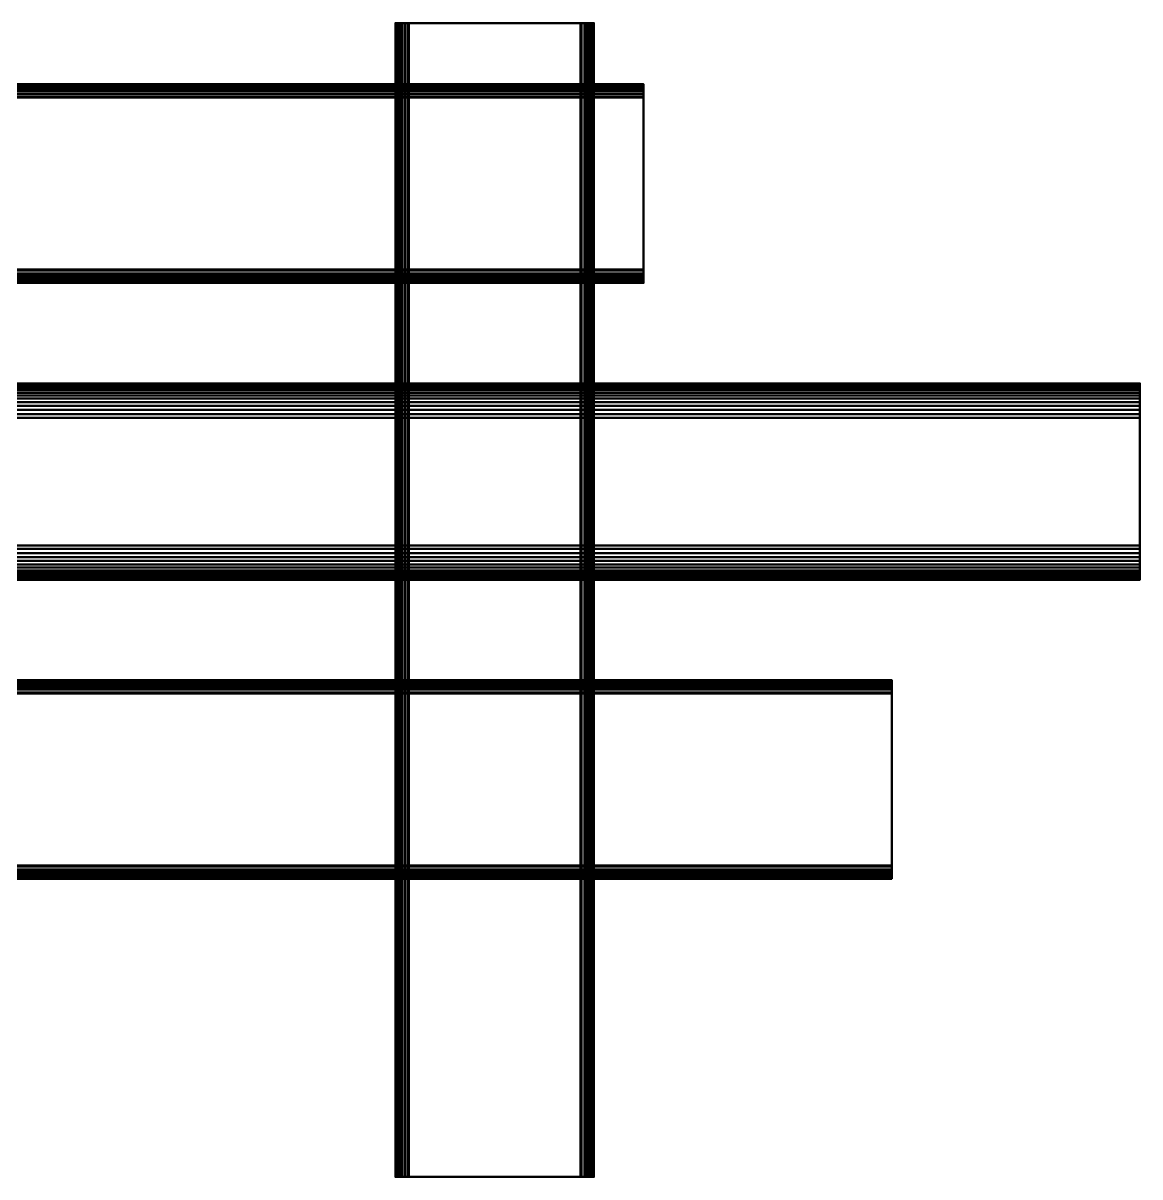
# Model space of a CAD drawing. Header units: metres. Extents: x -3230 to 1270, y -601 to 3355.
# Drawn here: x -980 to 1270, y -23 to 2300 of the extents above; entities that cross this region are included whole.
import ezdxf

# ---------------------------------------------------------------- set-up
doc = ezdxf.new("R2010")
doc.units = ezdxf.units.M
doc.layers.add('Layer0', color=7, linetype='Continuous', lineweight=25)

msp = doc.modelspace()

# ---------------------------------------------------------------- linework, layer by layer
at = {"layer": 'Layer0', "color": 0, "linetype": 'Continuous', "lineweight": 50, "transparency": 33554687}
for points in [[(-229.6, -22.9, 91.3), (-230, -22.9, 103.8), (-230, 2300.5, 103.8), (-229.6, 2300.5, 91.3)], [(-230, -22.9, 103.8), (-229.6, -22.9, 116.4), (-229.6, 2300.5, 116.4), (-230, 2300.5, 103.8)], [(-229.6, -22.9, 91.3), (-230, -22.9, 103.8), (-230, 2300.5, 103.8), (-229.6, 2300.5, 91.3)], [(-230, -22.9, 103.8), (-229.6, -22.9, 116.4), (-229.6, 2300.5, 116.4), (-230, 2300.5, 103.8)], [(-229.6, -22.9, 116.4), (-228.5, -22.9, 128.9), (-228.5, 2300.5, 128.9), (-229.6, 2300.5, 116.4)], [(-228.5, -22.9, 78.8), (-229.6, -22.9, 91.3), (-229.6, 2300.5, 91.3), (-228.5, 2300.5, 78.8)], [(-229.6, -22.9, 116.4), (-228.5, -22.9, 128.9), (-228.5, 2300.5, 128.9), (-229.6, 2300.5, 116.4)], [(-228.5, -22.9, 78.8), (-229.6, -22.9, 91.3), (-229.6, 2300.5, 91.3), (-228.5, 2300.5, 78.8)], [(-228.5, -22.9, 128.9), (-226.5, -22.9, 141.3), (-226.5, 2300.5, 141.3), (-228.5, 2300.5, 128.9)], [(-226.5, -22.9, 66.3), (-228.5, -22.9, 78.8), (-228.5, 2300.5, 78.8), (-226.5, 2300.5, 66.3)], [(-228.5, -22.9, 128.9), (-226.5, -22.9, 141.3), (-226.5, 2300.5, 141.3), (-228.5, 2300.5, 128.9)], [(-226.5, -22.9, 66.3), (-228.5, -22.9, 78.8), (-228.5, 2300.5, 78.8), (-226.5, 2300.5, 66.3)], [(-223.7, 2300.5, 153.6), (-226.5, 2300.5, 141.3), (-226.5, -22.9, 141.3), (-223.7, -22.9, 153.6)], [(-226.5, 2300.5, 66.3), (-223.7, 2300.5, 54.1), (-223.7, -22.9, 54.1), (-226.5, -22.9, 66.3)], [(-223.7, 2300.5, 153.6), (-226.5, 2300.5, 141.3), (-226.5, -22.9, 141.3), (-223.7, -22.9, 153.6)], [(-226.5, 2300.5, 66.3), (-223.7, 2300.5, 54.1), (-223.7, -22.9, 54.1), (-226.5, -22.9, 66.3)], [(-220.2, 2300.5, 165.6), (-223.7, 2300.5, 153.6), (-223.7, -22.9, 153.6), (-220.2, -22.9, 165.6)], [(-223.7, 2300.5, 54.1), (-220.2, 2300.5, 42), (-220.2, -22.9, 42), (-223.7, -22.9, 54.1)], [(-220.2, 2300.5, 165.6), (-223.7, 2300.5, 153.6), (-223.7, -22.9, 153.6), (-220.2, -22.9, 165.6)], [(-223.7, 2300.5, 54.1), (-220.2, 2300.5, 42), (-220.2, -22.9, 42), (-223.7, -22.9, 54.1)], [(-216, 2300.5, 177.4), (-220.2, 2300.5, 165.6), (-220.2, -22.9, 165.6), (-216, -22.9, 177.4)], [(-216, -22.9, 30.2), (-220.2, -22.9, 42), (-220.2, 2300.5, 42), (-216, 2300.5, 30.2)], [(-216, 2300.5, 177.4), (-220.2, 2300.5, 165.6), (-220.2, -22.9, 165.6), (-216, -22.9, 177.4)], [(-216, -22.9, 30.2), (-220.2, -22.9, 42), (-220.2, 2300.5, 42), (-216, 2300.5, 30.2)], [(-211, 2300.5, 189), (-216, 2300.5, 177.4), (-216, -22.9, 177.4), (-211, -22.9, 189)], [(-211, -22.9, 18.7), (-216, -22.9, 30.2), (-216, 2300.5, 30.2), (-211, 2300.5, 18.7)], [(-211, 2300.5, 189), (-216, 2300.5, 177.4), (-216, -22.9, 177.4), (-211, -22.9, 189)], [(-211, -22.9, 18.7), (-216, -22.9, 30.2), (-216, 2300.5, 30.2), (-211, 2300.5, 18.7)], [(-211, -22.9, 189), (-205.3, -22.9, 200.2), (-205.3, 2300.5, 200.2), (-211, 2300.5, 189)], [(-205.3, -22.9, 7.5), (-211, -22.9, 18.7), (-211, 2300.5, 18.7), (-205.3, 2300.5, 7.5)], [(-211, -22.9, 189), (-205.3, -22.9, 200.2), (-205.3, 2300.5, 200.2), (-211, 2300.5, 189)], [(-205.3, -22.9, 7.5), (-211, -22.9, 18.7), (-211, 2300.5, 18.7), (-205.3, 2300.5, 7.5)], [(-205.3, -22.9, 200.2), (-203.1, -22.9, 203.8), (-203.1, 2300.5, 203.8), (-205.3, 2300.5, 200.2)], [(-205.3, 2300.5, 7.5), (-203.1, 2300.5, 3.8), (-203.1, -22.9, 3.8), (-205.3, -22.9, 7.5)], [(-205.3, -22.9, 200.2), (-203.1, -22.9, 203.8), (-203.1, 2300.5, 203.8), (-205.3, 2300.5, 200.2)], [(-205.3, 2300.5, 7.5), (-203.1, 2300.5, 3.8), (-203.1, -22.9, 3.8), (-205.3, -22.9, 7.5)], [(-203.1, -22.9, 203.8), (143.1, -22.9, 203.8), (143.1, 2300.5, 203.8), (-203.1, 2300.5, 203.8)], [(143.1, -22.9, 3.8), (-203.1, -22.9, 3.8), (-203.1, 2300.5, 3.8), (143.1, 2300.5, 3.8)], [(-203.1, -22.9, 203.8), (143.1, -22.9, 203.8), (143.1, 2300.5, 203.8), (-203.1, 2300.5, 203.8)], [(143.1, -22.9, 3.8), (-203.1, -22.9, 3.8), (-203.1, 2300.5, 3.8), (143.1, 2300.5, 3.8)], [(143.1, -22.9, 203.8), (145.2, -22.9, 200.2), (145.2, 2300.5, 200.2), (143.1, 2300.5, 203.8)], [(145.2, -22.9, 7.5), (143.1, -22.9, 3.8), (143.1, 2300.5, 3.8), (145.2, 2300.5, 7.5)], [(143.1, -22.9, 203.8), (145.2, -22.9, 200.2), (145.2, 2300.5, 200.2), (143.1, 2300.5, 203.8)], [(145.2, -22.9, 7.5), (143.1, -22.9, 3.8), (143.1, 2300.5, 3.8), (145.2, 2300.5, 7.5)], [(150.9, 2300.5, 189), (145.2, 2300.5, 200.2), (145.2, -22.9, 200.2), (150.9, -22.9, 189)], [(150.9, -22.9, 18.7), (145.2, -22.9, 7.5), (145.2, 2300.5, 7.5), (150.9, 2300.5, 18.7)], [(150.9, 2300.5, 189), (145.2, 2300.5, 200.2), (145.2, -22.9, 200.2), (150.9, -22.9, 189)], [(150.9, -22.9, 18.7), (145.2, -22.9, 7.5), (145.2, 2300.5, 7.5), (150.9, 2300.5, 18.7)], [(150.9, -22.9, 189), (155.9, -22.9, 177.4), (155.9, 2300.5, 177.4), (150.9, 2300.5, 189)], [(155.9, -22.9, 30.2), (150.9, -22.9, 18.7), (150.9, 2300.5, 18.7), (155.9, 2300.5, 30.2)], [(150.9, -22.9, 189), (155.9, -22.9, 177.4), (155.9, 2300.5, 177.4), (150.9, 2300.5, 189)], [(155.9, -22.9, 30.2), (150.9, -22.9, 18.7), (150.9, 2300.5, 18.7), (155.9, 2300.5, 30.2)], [(155.9, -22.9, 177.4), (160.2, -22.9, 165.6), (160.2, 2300.5, 165.6), (155.9, 2300.5, 177.4)], [(160.2, -22.9, 42), (155.9, -22.9, 30.2), (155.9, 2300.5, 30.2), (160.2, 2300.5, 42)], [(155.9, -22.9, 177.4), (160.2, -22.9, 165.6), (160.2, 2300.5, 165.6), (155.9, 2300.5, 177.4)], [(160.2, -22.9, 42), (155.9, -22.9, 30.2), (155.9, 2300.5, 30.2), (160.2, 2300.5, 42)], [(163.7, 2300.5, 153.6), (160.2, 2300.5, 165.6), (160.2, -22.9, 165.6), (163.7, -22.9, 153.6)], [(160.2, 2300.5, 42), (163.7, 2300.5, 54.1), (163.7, -22.9, 54.1), (160.2, -22.9, 42)], [(163.7, 2300.5, 153.6), (160.2, 2300.5, 165.6), (160.2, -22.9, 165.6), (163.7, -22.9, 153.6)], [(160.2, 2300.5, 42), (163.7, 2300.5, 54.1), (163.7, -22.9, 54.1), (160.2, -22.9, 42)], [(166.4, 2300.5, 141.3), (163.7, 2300.5, 153.6), (163.7, -22.9, 153.6), (166.4, -22.9, 141.3)], [(163.7, 2300.5, 54.1), (166.4, 2300.5, 66.3), (166.4, -22.9, 66.3), (163.7, -22.9, 54.1)], [(166.4, 2300.5, 141.3), (163.7, 2300.5, 153.6), (163.7, -22.9, 153.6), (166.4, -22.9, 141.3)], [(163.7, 2300.5, 54.1), (166.4, 2300.5, 66.3), (166.4, -22.9, 66.3), (163.7, -22.9, 54.1)], [(166.4, -22.9, 141.3), (168.4, -22.9, 128.9), (168.4, 2300.5, 128.9), (166.4, 2300.5, 141.3)], [(168.4, -22.9, 78.8), (166.4, -22.9, 66.3), (166.4, 2300.5, 66.3), (168.4, 2300.5, 78.8)], [(166.4, -22.9, 141.3), (168.4, -22.9, 128.9), (168.4, 2300.5, 128.9), (166.4, 2300.5, 141.3)], [(168.4, -22.9, 78.8), (166.4, -22.9, 66.3), (166.4, 2300.5, 66.3), (168.4, 2300.5, 78.8)], [(168.4, -22.9, 128.9), (169.6, -22.9, 116.4), (169.6, 2300.5, 116.4), (168.4, 2300.5, 128.9)], [(169.6, -22.9, 91.3), (168.4, -22.9, 78.8), (168.4, 2300.5, 78.8), (169.6, 2300.5, 91.3)], [(168.4, -22.9, 128.9), (169.6, -22.9, 116.4), (169.6, 2300.5, 116.4), (168.4, 2300.5, 128.9)], [(169.6, -22.9, 91.3), (168.4, -22.9, 78.8), (168.4, 2300.5, 78.8), (169.6, 2300.5, 91.3)], [(169.6, -22.9, 116.4), (170, -22.9, 103.8), (170, 2300.5, 103.8), (169.6, 2300.5, 116.4)], [(170, -22.9, 103.8), (169.6, -22.9, 91.3), (169.6, 2300.5, 91.3), (170, 2300.5, 103.8)], [(169.6, -22.9, 116.4), (170, -22.9, 103.8), (170, 2300.5, 103.8), (169.6, 2300.5, 116.4)], [(170, -22.9, 103.8), (169.6, -22.9, 91.3), (169.6, 2300.5, 91.3), (170, 2300.5, 103.8)], [(270, 2177, 316.4), (270, 2177.4, 303.8), (-2730, 2177.4, 303.8), (-2730, 2177, 316.4)], [(270, 2177.4, 303.8), (270, 2177, 291.3), (-2730, 2177, 291.3), (-2730, 2177.4, 303.8)], [(270, 2175.8, 328.9), (270, 2177, 316.4), (-2730, 2177, 316.4), (-2730, 2175.8, 328.9)], [(270, 2177, 291.3), (270, 2175.8, 278.8), (-2730, 2175.8, 278.8), (-2730, 2177, 291.3)], [(270, 2173.8, 341.3), (270, 2175.8, 328.9), (-2730, 2175.8, 328.9), (-2730, 2173.8, 341.3)], [(270, 2175.8, 278.8), (270, 2173.8, 266.3), (-2730, 2173.8, 266.3), (-2730, 2175.8, 278.8)], [(-2730, 2173.8, 341.3), (-2730, 2171.1, 353.6), (270, 2171.1, 353.6), (270, 2173.8, 341.3)], [(270, 2173.8, 266.3), (270, 2171.1, 254.1), (-2730, 2171.1, 254.1), (-2730, 2173.8, 266.3)], [(270, 2167.6, 365.6), (270, 2171.1, 353.6), (-2730, 2171.1, 353.6), (-2730, 2167.6, 365.6)], [(270, 2171.1, 254.1), (270, 2167.6, 242), (-2730, 2167.6, 242), (-2730, 2171.1, 254.1)], [(-2730, 2167.6, 365.6), (-2730, 2163.3, 377.4), (270, 2163.3, 377.4), (270, 2167.6, 365.6)], [(-2730, 2163.3, 230.2), (-2730, 2167.6, 242), (270, 2167.6, 242), (270, 2163.3, 230.2)], [(270, 2158.3, 389), (270, 2163.3, 377.4), (-2730, 2163.3, 377.4), (-2730, 2158.3, 389)], [(270, 2163.3, 230.2), (270, 2158.3, 218.7), (-2730, 2158.3, 218.7), (-2730, 2163.3, 230.2)], [(-2730, 2158.3, 389), (-2730, 2152.6, 400.2), (270, 2152.6, 400.2), (270, 2158.3, 389)], [(-2730, 2152.6, 207.5), (-2730, 2158.3, 218.7), (270, 2158.3, 218.7), (270, 2152.6, 207.5)], [(-2730, 2152.6, 400.2), (-2730, 2150.5, 403.8), (270, 2150.5, 403.8), (270, 2152.6, 400.2)], [(-2730, 2150.5, 203.8), (-2730, 2152.6, 207.5), (270, 2152.6, 207.5), (270, 2150.5, 203.8)], [(270, 1804.3, 403.8), (270, 2150.5, 403.8), (-2730, 2150.5, 403.8), (-2730, 1804.3, 403.8)], [(270, 2150.5, 203.8), (270, 1804.3, 203.8), (-2730, 1804.3, 203.8), (-2730, 2150.5, 203.8)], [(-2730, 1804.3, 403.8), (-2730, 1802.1, 400.2), (270, 1802.1, 400.2), (270, 1804.3, 403.8)], [(-2730, 1802.1, 207.5), (-2730, 1804.3, 203.8), (270, 1804.3, 203.8), (270, 1802.1, 207.5)], [(-2730, 1802.1, 400.2), (-2730, 1796.4, 389), (270, 1796.4, 389), (270, 1802.1, 400.2)], [(-2730, 1796.4, 218.7), (-2730, 1802.1, 207.5), (270, 1802.1, 207.5), (270, 1796.4, 218.7)], [(-2730, 1796.4, 389), (-2730, 1791.4, 377.4), (270, 1791.4, 377.4), (270, 1796.4, 389)], [(-2730, 1791.4, 230.2), (-2730, 1796.4, 218.7), (270, 1796.4, 218.7), (270, 1791.4, 230.2)], [(-2730, 1791.4, 377.4), (-2730, 1787.2, 365.6), (270, 1787.2, 365.6), (270, 1791.4, 377.4)], [(-2730, 1787.2, 242), (-2730, 1791.4, 230.2), (270, 1791.4, 230.2), (270, 1787.2, 242)], [(270, 1783.7, 353.6), (270, 1787.2, 365.6), (-2730, 1787.2, 365.6), (-2730, 1783.7, 353.6)], [(-2730, 1783.7, 254.1), (-2730, 1787.2, 242), (270, 1787.2, 242), (270, 1783.7, 254.1)], [(270, 1780.9, 341.3), (270, 1783.7, 353.6), (-2730, 1783.7, 353.6), (-2730, 1780.9, 341.3)], [(270, 1783.7, 254.1), (270, 1780.9, 266.3), (-2730, 1780.9, 266.3), (-2730, 1783.7, 254.1)], [(270, 1778.9, 328.9), (270, 1780.9, 341.3), (-2730, 1780.9, 341.3), (-2730, 1778.9, 328.9)], [(270, 1780.9, 266.3), (270, 1778.9, 278.8), (-2730, 1778.9, 278.8), (-2730, 1780.9, 266.3)], [(270, 1777.8, 316.4), (270, 1778.9, 328.9), (-2730, 1778.9, 328.9), (-2730, 1777.8, 316.4)], [(270, 1778.9, 278.8), (270, 1777.8, 291.3), (-2730, 1777.8, 291.3), (-2730, 1778.9, 278.8)], [(270, 1777.8, 291.3), (270, 1777.4, 303.8), (-2730, 1777.4, 303.8), (-2730, 1777.8, 291.3)], [(270, 1777.4, 303.8), (270, 1777.8, 316.4), (-2730, 1777.8, 316.4), (-2730, 1777.4, 303.8)], [(1270, 1575, 753.8), (1270, 1574.6, 741.4), (-3230, 1574.6, 741.4), (-3230, 1575, 753.8)], [(1270, 1179.7, 753.8), (1270, 1575, 753.8), (-3230, 1575, 753.8), (-3230, 1179.7, 753.8)], [(1270, 1574.6, 741.4), (1270, 1573.5, 729), (-3230, 1573.5, 729), (-3230, 1574.6, 741.4)], [(1270, 1573.5, 729), (1270, 1571.5, 716.8), (-3230, 1571.5, 716.8), (-3230, 1573.5, 729)], [(1270, 1571.5, 716.8), (1270, 1568.8, 704.7), (-3230, 1568.8, 704.7), (-3230, 1571.5, 716.8)], [(1270, 1568.8, 704.7), (1270, 1565.3, 692.7), (-3230, 1565.3, 692.7), (-3230, 1568.8, 704.7)], [(1270, 1565.3, 692.7), (1270, 1561.1, 681.1), (-3230, 1561.1, 681.1), (-3230, 1565.3, 692.7)], [(1270, 1561.1, 681.1), (1270, 1556.2, 669.7), (-3230, 1556.2, 669.7), (-3230, 1561.1, 681.1)], [(1270, 1556.2, 669.7), (1270, 1550.6, 658.6), (-3230, 1550.6, 658.6), (-3230, 1556.2, 669.7)], [(1270, 1550.6, 658.6), (1270, 1544.2, 647.9), (-3230, 1544.2, 647.9), (-3230, 1550.6, 658.6)], [(1270, 1544.2, 647.9), (1270, 1537.3, 637.6), (-3230, 1537.3, 637.6), (-3230, 1544.2, 647.9)], [(1270, 1537.3, 637.6), (1270, 1529.7, 627.8), (-3230, 1529.7, 627.8), (-3230, 1537.3, 637.6)], [(1270, 1529.7, 627.8), (1270, 1521.4, 618.5), (-3230, 1521.4, 618.5), (-3230, 1529.7, 627.8)], [(1270, 1521.4, 618.5), (1270, 1512.7, 609.7), (-3230, 1512.7, 609.7), (-3230, 1521.4, 618.5)], [(1270, 1505.9, 603.8), (-3230, 1505.9, 603.8), (-3230, 1512.7, 609.7), (1270, 1512.7, 609.7)], [(1270, 1505.9, 603.8), (1270, 1248.8, 603.8), (-3230, 1248.8, 603.8), (-3230, 1505.9, 603.8)], [(1270, 1242.1, 609.7), (-3230, 1242.1, 609.7), (-3230, 1248.8, 603.8), (1270, 1248.8, 603.8)], [(1270, 1242.1, 609.7), (1270, 1233.3, 618.5), (-3230, 1233.3, 618.5), (-3230, 1242.1, 609.7)], [(1270, 1233.3, 618.5), (1270, 1225.1, 627.8), (-3230, 1225.1, 627.8), (-3230, 1233.3, 618.5)], [(1270, 1225.1, 627.8), (1270, 1217.5, 637.6), (-3230, 1217.5, 637.6), (-3230, 1225.1, 627.8)], [(1270, 1217.5, 637.6), (1270, 1210.5, 647.9), (-3230, 1210.5, 647.9), (-3230, 1217.5, 637.6)], [(1270, 1210.5, 647.9), (1270, 1204.2, 658.6), (-3230, 1204.2, 658.6), (-3230, 1210.5, 647.9)], [(1270, 1204.2, 658.6), (1270, 1198.5, 669.7), (-3230, 1198.5, 669.7), (-3230, 1204.2, 658.6)], [(1270, 1198.5, 669.7), (1270, 1193.6, 681.1), (-3230, 1193.6, 681.1), (-3230, 1198.5, 669.7)], [(1270, 1193.6, 681.1), (1270, 1189.4, 692.7), (-3230, 1189.4, 692.7), (-3230, 1193.6, 681.1)], [(1270, 1189.4, 692.7), (1270, 1185.9, 704.7), (-3230, 1185.9, 704.7), (-3230, 1189.4, 692.7)], [(1270, 1185.9, 704.7), (1270, 1183.2, 716.8), (-3230, 1183.2, 716.8), (-3230, 1185.9, 704.7)], [(1270, 1183.2, 716.8), (1270, 1181.3, 729), (-3230, 1181.3, 729), (-3230, 1183.2, 716.8)], [(1270, 1181.3, 729), (1270, 1180.1, 741.4), (-3230, 1180.1, 741.4), (-3230, 1181.3, 729)], [(1270, 1180.1, 741.4), (1270, 1179.7, 753.8), (-3230, 1179.7, 753.8), (-3230, 1180.1, 741.4)], [(770, 977, 316.4), (770, 977.4, 303.8), (-2230, 977.4, 303.8), (-2230, 977, 316.4)], [(770, 977.4, 303.8), (770, 977, 291.3), (-2230, 977, 291.3), (-2230, 977.4, 303.8)], [(770, 975.8, 328.9), (770, 977, 316.4), (-2230, 977, 316.4), (-2230, 975.8, 328.9)], [(770, 977, 291.3), (770, 975.8, 278.8), (-2230, 975.8, 278.8), (-2230, 977, 291.3)], [(770, 973.8, 341.3), (770, 975.8, 328.9), (-2230, 975.8, 328.9), (-2230, 973.8, 341.3)], [(770, 975.8, 278.8), (770, 973.8, 266.3), (-2230, 973.8, 266.3), (-2230, 975.8, 278.8)], [(-2230, 973.8, 341.3), (-2230, 971.1, 353.6), (770, 971.1, 353.6), (770, 973.8, 341.3)], [(770, 973.8, 266.3), (770, 971.1, 254.1), (-2230, 971.1, 254.1), (-2230, 973.8, 266.3)], [(-2230, 971.1, 353.6), (-2230, 967.6, 365.6), (770, 967.6, 365.6), (770, 971.1, 353.6)], [(-2230, 967.6, 242), (-2230, 971.1, 254.1), (770, 971.1, 254.1), (770, 967.6, 242)], [(770, 963.3, 377.4), (770, 967.6, 365.6), (-2230, 967.6, 365.6), (-2230, 963.3, 377.4)], [(770, 967.6, 242), (770, 963.3, 230.2), (-2230, 963.3, 230.2), (-2230, 967.6, 242)], [(-2230, 963.3, 377.4), (-2230, 958.3, 389), (770, 958.3, 389), (770, 963.3, 377.4)], [(-2230, 958.3, 218.7), (-2230, 963.3, 230.2), (770, 963.3, 230.2), (770, 958.3, 218.7)], [(-2230, 958.3, 389), (-2230, 952.6, 400.2), (770, 952.6, 400.2), (770, 958.3, 389)], [(-2230, 952.6, 207.5), (-2230, 958.3, 218.7), (770, 958.3, 218.7), (770, 952.6, 207.5)], [(-2230, 952.6, 400.2), (-2230, 950.5, 403.8), (770, 950.5, 403.8), (770, 952.6, 400.2)], [(-2230, 950.5, 203.8), (-2230, 952.6, 207.5), (770, 952.6, 207.5), (770, 950.5, 203.8)], [(770, 604.3, 403.8), (770, 950.5, 403.8), (-2230, 950.5, 403.8), (-2230, 604.3, 403.8)], [(770, 950.5, 203.8), (770, 604.3, 203.8), (-2230, 604.3, 203.8), (-2230, 950.5, 203.8)], [(-2230, 604.3, 403.8), (-2230, 602.1, 400.2), (770, 602.1, 400.2), (770, 604.3, 403.8)], [(-2230, 602.1, 207.5), (-2230, 604.3, 203.8), (770, 604.3, 203.8), (770, 602.1, 207.5)], [(-2230, 602.1, 400.2), (-2230, 596.4, 389), (770, 596.4, 389), (770, 602.1, 400.2)], [(-2230, 596.4, 218.7), (-2230, 602.1, 207.5), (770, 602.1, 207.5), (770, 596.4, 218.7)], [(-2230, 596.4, 389), (-2230, 591.4, 377.4), (770, 591.4, 377.4), (770, 596.4, 389)], [(-2230, 591.4, 230.2), (-2230, 596.4, 218.7), (770, 596.4, 218.7), (770, 591.4, 230.2)], [(770, 587.2, 365.6), (770, 591.4, 377.4), (-2230, 591.4, 377.4), (-2230, 587.2, 365.6)], [(770, 591.4, 230.2), (770, 587.2, 242), (-2230, 587.2, 242), (-2230, 591.4, 230.2)], [(770, 583.7, 353.6), (770, 587.2, 365.6), (-2230, 587.2, 365.6), (-2230, 583.7, 353.6)], [(-2230, 583.7, 254.1), (-2230, 587.2, 242), (770, 587.2, 242), (770, 583.7, 254.1)], [(770, 580.9, 341.3), (770, 583.7, 353.6), (-2230, 583.7, 353.6), (-2230, 580.9, 341.3)], [(770, 583.7, 254.1), (770, 580.9, 266.3), (-2230, 580.9, 266.3), (-2230, 583.7, 254.1)], [(770, 578.9, 328.9), (770, 580.9, 341.3), (-2230, 580.9, 341.3), (-2230, 578.9, 328.9)], [(770, 580.9, 266.3), (770, 578.9, 278.8), (-2230, 578.9, 278.8), (-2230, 580.9, 266.3)], [(770, 577.8, 316.4), (770, 578.9, 328.9), (-2230, 578.9, 328.9), (-2230, 577.8, 316.4)], [(770, 578.9, 278.8), (770, 577.8, 291.3), (-2230, 577.8, 291.3), (-2230, 578.9, 278.8)], [(770, 577.8, 291.3), (770, 577.4, 303.8), (-2230, 577.4, 303.8), (-2230, 577.8, 291.3)], [(770, 577.4, 303.8), (770, 577.8, 316.4), (-2230, 577.8, 316.4), (-2230, 577.4, 303.8)]]:
    msp.add_3dface(points, dxfattribs=at)
for points, invisible_edges in [([(-230, 2300.5, 103.8), (-229.6, 2300.5, 116.4), (-228.5, 2300.5, 128.9)], 12), ([(-228.5, 2300.5, 128.9), (-229.6, 2300.5, 91.3), (-230, 2300.5, 103.8)], 13), ([(-230, 2300.5, 103.8), (-229.6, 2300.5, 116.4), (-228.5, 2300.5, 128.9)], 12), ([(-228.5, 2300.5, 128.9), (-229.6, 2300.5, 91.3), (-230, 2300.5, 103.8)], 13), ([(-228.5, 2300.5, 78.8), (-229.6, 2300.5, 91.3), (-223.7, 2300.5, 54.1)], 14), ([(-223.7, 2300.5, 54.1), (-229.6, 2300.5, 91.3), (-220.2, 2300.5, 42)], 3), ([(-220.2, 2300.5, 42), (-229.6, 2300.5, 91.3), (-216, 2300.5, 30.2)], 3), ([(-216, 2300.5, 30.2), (-229.6, 2300.5, 91.3), (-211, 2300.5, 18.7)], 3), ([(-211, 2300.5, 18.7), (-229.6, 2300.5, 91.3), (-205.3, 2300.5, 7.5)], 3), ([(-205.3, 2300.5, 7.5), (-229.6, 2300.5, 91.3), (-203.1, 2300.5, 3.8)], 3), ([(-203.1, 2300.5, 3.8), (-229.6, 2300.5, 91.3), (143.1, 2300.5, 3.8)], 3), ([(143.1, 2300.5, 3.8), (-229.6, 2300.5, 91.3), (145.2, 2300.5, 7.5)], 3), ([(145.2, 2300.5, 7.5), (-229.6, 2300.5, 91.3), (150.9, 2300.5, 18.7)], 3), ([(150.9, 2300.5, 18.7), (-229.6, 2300.5, 91.3), (155.9, 2300.5, 30.2)], 3), ([(155.9, 2300.5, 30.2), (-229.6, 2300.5, 91.3), (160.2, 2300.5, 42)], 3), ([(160.2, 2300.5, 42), (-229.6, 2300.5, 91.3), (163.7, 2300.5, 54.1)], 3), ([(163.7, 2300.5, 54.1), (-229.6, 2300.5, 91.3), (166.4, 2300.5, 66.3)], 3), ([(166.4, 2300.5, 66.3), (-229.6, 2300.5, 91.3), (168.4, 2300.5, 78.8)], 3), ([(168.4, 2300.5, 78.8), (-229.6, 2300.5, 91.3), (169.6, 2300.5, 91.3)], 3), ([(169.6, 2300.5, 91.3), (-229.6, 2300.5, 91.3), (170, 2300.5, 103.8)], 3), ([(170, 2300.5, 103.8), (-229.6, 2300.5, 91.3), (169.6, 2300.5, 116.4)], 3), ([(169.6, 2300.5, 116.4), (-229.6, 2300.5, 91.3), (168.4, 2300.5, 128.9)], 3), ([(168.4, 2300.5, 128.9), (-229.6, 2300.5, 91.3), (166.4, 2300.5, 141.3)], 3), ([(166.4, 2300.5, 141.3), (-229.6, 2300.5, 91.3), (163.7, 2300.5, 153.6)], 3), ([(163.7, 2300.5, 153.6), (-229.6, 2300.5, 91.3), (160.2, 2300.5, 165.6)], 3), ([(160.2, 2300.5, 165.6), (-229.6, 2300.5, 91.3), (155.9, 2300.5, 177.4)], 3), ([(155.9, 2300.5, 177.4), (-229.6, 2300.5, 91.3), (150.9, 2300.5, 189)], 3), ([(150.9, 2300.5, 189), (-229.6, 2300.5, 91.3), (145.2, 2300.5, 200.2)], 3), ([(145.2, 2300.5, 200.2), (-229.6, 2300.5, 91.3), (143.1, 2300.5, 203.8)], 3), ([(143.1, 2300.5, 203.8), (-229.6, 2300.5, 91.3), (-203.1, 2300.5, 203.8)], 3), ([(-203.1, 2300.5, 203.8), (-229.6, 2300.5, 91.3), (-205.3, 2300.5, 200.2)], 3), ([(-205.3, 2300.5, 200.2), (-229.6, 2300.5, 91.3), (-211, 2300.5, 189)], 3), ([(-211, 2300.5, 189), (-229.6, 2300.5, 91.3), (-216, 2300.5, 177.4)], 3), ([(-216, 2300.5, 177.4), (-229.6, 2300.5, 91.3), (-220.2, 2300.5, 165.6)], 3), ([(-220.2, 2300.5, 165.6), (-229.6, 2300.5, 91.3), (-223.7, 2300.5, 153.6)], 3), ([(-223.7, 2300.5, 153.6), (-229.6, 2300.5, 91.3), (-226.5, 2300.5, 141.3)], 3), ([(-226.5, 2300.5, 141.3), (-229.6, 2300.5, 91.3), (-228.5, 2300.5, 128.9)], 3), ([(-228.5, 2300.5, 78.8), (-229.6, 2300.5, 91.3), (-223.7, 2300.5, 54.1)], 14), ([(-223.7, 2300.5, 54.1), (-229.6, 2300.5, 91.3), (-220.2, 2300.5, 42)], 3), ([(-220.2, 2300.5, 42), (-229.6, 2300.5, 91.3), (-216, 2300.5, 30.2)], 3), ([(-216, 2300.5, 30.2), (-229.6, 2300.5, 91.3), (-211, 2300.5, 18.7)], 3), ([(-211, 2300.5, 18.7), (-229.6, 2300.5, 91.3), (-205.3, 2300.5, 7.5)], 3), ([(-205.3, 2300.5, 7.5), (-229.6, 2300.5, 91.3), (-203.1, 2300.5, 3.8)], 3), ([(-203.1, 2300.5, 3.8), (-229.6, 2300.5, 91.3), (143.1, 2300.5, 3.8)], 3), ([(143.1, 2300.5, 3.8), (-229.6, 2300.5, 91.3), (145.2, 2300.5, 7.5)], 3), ([(145.2, 2300.5, 7.5), (-229.6, 2300.5, 91.3), (150.9, 2300.5, 18.7)], 3), ([(150.9, 2300.5, 18.7), (-229.6, 2300.5, 91.3), (155.9, 2300.5, 30.2)], 3), ([(155.9, 2300.5, 30.2), (-229.6, 2300.5, 91.3), (160.2, 2300.5, 42)], 3), ([(160.2, 2300.5, 42), (-229.6, 2300.5, 91.3), (163.7, 2300.5, 54.1)], 3), ([(163.7, 2300.5, 54.1), (-229.6, 2300.5, 91.3), (166.4, 2300.5, 66.3)], 3), ([(166.4, 2300.5, 66.3), (-229.6, 2300.5, 91.3), (168.4, 2300.5, 78.8)], 3), ([(168.4, 2300.5, 78.8), (-229.6, 2300.5, 91.3), (169.6, 2300.5, 91.3)], 3), ([(169.6, 2300.5, 91.3), (-229.6, 2300.5, 91.3), (170, 2300.5, 103.8)], 3), ([(170, 2300.5, 103.8), (-229.6, 2300.5, 91.3), (169.6, 2300.5, 116.4)], 3), ([(169.6, 2300.5, 116.4), (-229.6, 2300.5, 91.3), (168.4, 2300.5, 128.9)], 3), ([(168.4, 2300.5, 128.9), (-229.6, 2300.5, 91.3), (166.4, 2300.5, 141.3)], 3), ([(166.4, 2300.5, 141.3), (-229.6, 2300.5, 91.3), (163.7, 2300.5, 153.6)], 3), ([(163.7, 2300.5, 153.6), (-229.6, 2300.5, 91.3), (160.2, 2300.5, 165.6)], 3), ([(160.2, 2300.5, 165.6), (-229.6, 2300.5, 91.3), (155.9, 2300.5, 177.4)], 3), ([(155.9, 2300.5, 177.4), (-229.6, 2300.5, 91.3), (150.9, 2300.5, 189)], 3), ([(150.9, 2300.5, 189), (-229.6, 2300.5, 91.3), (145.2, 2300.5, 200.2)], 3), ([(145.2, 2300.5, 200.2), (-229.6, 2300.5, 91.3), (143.1, 2300.5, 203.8)], 3), ([(143.1, 2300.5, 203.8), (-229.6, 2300.5, 91.3), (-203.1, 2300.5, 203.8)], 3), ([(-203.1, 2300.5, 203.8), (-229.6, 2300.5, 91.3), (-205.3, 2300.5, 200.2)], 3), ([(-205.3, 2300.5, 200.2), (-229.6, 2300.5, 91.3), (-211, 2300.5, 189)], 3), ([(-211, 2300.5, 189), (-229.6, 2300.5, 91.3), (-216, 2300.5, 177.4)], 3), ([(-216, 2300.5, 177.4), (-229.6, 2300.5, 91.3), (-220.2, 2300.5, 165.6)], 3), ([(-220.2, 2300.5, 165.6), (-229.6, 2300.5, 91.3), (-223.7, 2300.5, 153.6)], 3), ([(-223.7, 2300.5, 153.6), (-229.6, 2300.5, 91.3), (-226.5, 2300.5, 141.3)], 3), ([(-226.5, 2300.5, 141.3), (-229.6, 2300.5, 91.3), (-228.5, 2300.5, 128.9)], 3), ([(-226.5, 2300.5, 66.3), (-228.5, 2300.5, 78.8), (-223.7, 2300.5, 54.1)], 2), ([(-226.5, 2300.5, 66.3), (-228.5, 2300.5, 78.8), (-223.7, 2300.5, 54.1)], 2), ([(270, 2177, 291.3), (270, 1777.8, 291.3), (270, 2177.4, 303.8)], 3), ([(270, 2177.4, 303.8), (270, 1777.8, 291.3), (270, 2177, 316.4)], 3), ([(270, 2175.8, 278.8), (270, 1777.8, 291.3), (270, 2177, 291.3)], 3), ([(270, 2177, 316.4), (270, 1777.8, 291.3), (270, 2175.8, 328.9)], 3), ([(270, 2173.8, 266.3), (270, 1777.8, 291.3), (270, 2175.8, 278.8)], 3), ([(270, 2175.8, 328.9), (270, 1777.8, 291.3), (270, 2173.8, 341.3)], 3), ([(270, 2171.1, 254.1), (270, 1777.8, 291.3), (270, 2173.8, 266.3)], 3), ([(270, 2173.8, 341.3), (270, 1777.8, 291.3), (270, 2171.1, 353.6)], 3), ([(270, 2167.6, 242), (270, 1777.8, 291.3), (270, 2171.1, 254.1)], 3), ([(270, 2171.1, 353.6), (270, 1777.8, 291.3), (270, 2167.6, 365.6)], 3), ([(270, 2163.3, 230.2), (270, 1777.8, 291.3), (270, 2167.6, 242)], 3), ([(270, 2167.6, 365.6), (270, 1777.8, 291.3), (270, 2163.3, 377.4)], 3), ([(270, 2158.3, 218.7), (270, 1777.8, 291.3), (270, 2163.3, 230.2)], 3), ([(270, 2163.3, 377.4), (270, 1777.8, 291.3), (270, 2158.3, 389)], 3), ([(270, 2152.6, 207.5), (270, 1777.8, 291.3), (270, 2158.3, 218.7)], 3), ([(270, 2158.3, 389), (270, 1777.8, 291.3), (270, 2152.6, 400.2)], 3), ([(270, 2150.5, 203.8), (270, 1777.8, 291.3), (270, 2152.6, 207.5)], 3), ([(270, 2152.6, 400.2), (270, 1777.8, 291.3), (270, 2150.5, 403.8)], 3), ([(270, 1804.3, 203.8), (270, 1777.8, 291.3), (270, 2150.5, 203.8)], 3), ([(270, 2150.5, 403.8), (270, 1777.8, 291.3), (270, 1804.3, 403.8)], 3), ([(270, 1802.1, 207.5), (270, 1777.8, 291.3), (270, 1804.3, 203.8)], 3), ([(270, 1804.3, 403.8), (270, 1777.8, 291.3), (270, 1802.1, 400.2)], 3), ([(270, 1796.4, 218.7), (270, 1777.8, 291.3), (270, 1802.1, 207.5)], 3), ([(270, 1802.1, 400.2), (270, 1777.8, 291.3), (270, 1796.4, 389)], 3), ([(270, 1791.4, 230.2), (270, 1777.8, 291.3), (270, 1796.4, 218.7)], 3), ([(270, 1796.4, 389), (270, 1777.8, 291.3), (270, 1791.4, 377.4)], 3), ([(270, 1787.2, 242), (270, 1777.8, 291.3), (270, 1791.4, 230.2)], 3), ([(270, 1791.4, 377.4), (270, 1777.8, 291.3), (270, 1787.2, 365.6)], 3), ([(270, 1783.7, 254.1), (270, 1777.8, 291.3), (270, 1787.2, 242)], 3), ([(270, 1787.2, 365.6), (270, 1777.8, 291.3), (270, 1783.7, 353.6)], 3), ([(270, 1780.9, 266.3), (270, 1778.9, 278.8), (270, 1783.7, 254.1)], 2), ([(270, 1778.9, 278.8), (270, 1777.8, 291.3), (270, 1783.7, 254.1)], 14), ([(270, 1783.7, 353.6), (270, 1777.8, 291.3), (270, 1780.9, 341.3)], 3), ([(270, 1780.9, 341.3), (270, 1777.8, 291.3), (270, 1778.9, 328.9)], 3), ([(270, 1777.4, 303.8), (270, 1777.8, 316.4), (270, 1778.9, 328.9)], 12), ([(270, 1778.9, 328.9), (270, 1777.8, 291.3), (270, 1777.4, 303.8)], 13), ([(1270, 1179.7, 753.8), (1270, 1242.1, 609.7), (1270, 1575, 753.8)], 3), ([(1270, 1575, 753.8), (1270, 1242.1, 609.7), (1270, 1574.6, 741.4)], 3), ([(1270, 1574.6, 741.4), (1270, 1242.1, 609.7), (1270, 1573.5, 729)], 3), ([(1270, 1573.5, 729), (1270, 1242.1, 609.7), (1270, 1571.5, 716.8)], 3), ([(1270, 1571.5, 716.8), (1270, 1242.1, 609.7), (1270, 1568.8, 704.7)], 3), ([(1270, 1568.8, 704.7), (1270, 1242.1, 609.7), (1270, 1565.3, 692.7)], 3), ([(1270, 1565.3, 692.7), (1270, 1242.1, 609.7), (1270, 1561.1, 681.1)], 3), ([(1270, 1561.1, 681.1), (1270, 1242.1, 609.7), (1270, 1556.2, 669.7)], 3), ([(1270, 1556.2, 669.7), (1270, 1242.1, 609.7), (1270, 1550.6, 658.6)], 3), ([(1270, 1550.6, 658.6), (1270, 1242.1, 609.7), (1270, 1544.2, 647.9)], 3), ([(1270, 1544.2, 647.9), (1270, 1242.1, 609.7), (1270, 1537.3, 637.6)], 3), ([(1270, 1537.3, 637.6), (1270, 1242.1, 609.7), (1270, 1529.7, 627.8)], 3), ([(1270, 1529.7, 627.8), (1270, 1242.1, 609.7), (1270, 1521.4, 618.5)], 3), ([(1270, 1521.4, 618.5), (1270, 1242.1, 609.7), (1270, 1512.7, 609.7)], 3), ([(1270, 1248.8, 603.8), (1270, 1505.9, 603.8), (1270, 1512.7, 609.7)], 12), ([(1270, 1512.7, 609.7), (1270, 1242.1, 609.7), (1270, 1248.8, 603.8)], 13), ([(1270, 1233.3, 618.5), (1270, 1242.1, 609.7), (1270, 1217.5, 637.6)], 14), ([(1270, 1217.5, 637.6), (1270, 1242.1, 609.7), (1270, 1210.5, 647.9)], 3), ([(1270, 1210.5, 647.9), (1270, 1242.1, 609.7), (1270, 1204.2, 658.6)], 3), ([(1270, 1204.2, 658.6), (1270, 1242.1, 609.7), (1270, 1198.5, 669.7)], 3), ([(1270, 1198.5, 669.7), (1270, 1242.1, 609.7), (1270, 1193.6, 681.1)], 3), ([(1270, 1193.6, 681.1), (1270, 1242.1, 609.7), (1270, 1189.4, 692.7)], 3), ([(1270, 1189.4, 692.7), (1270, 1242.1, 609.7), (1270, 1185.9, 704.7)], 3), ([(1270, 1185.9, 704.7), (1270, 1242.1, 609.7), (1270, 1183.2, 716.8)], 3), ([(1270, 1183.2, 716.8), (1270, 1242.1, 609.7), (1270, 1181.3, 729)], 3), ([(1270, 1181.3, 729), (1270, 1242.1, 609.7), (1270, 1180.1, 741.4)], 3), ([(1270, 1180.1, 741.4), (1270, 1242.1, 609.7), (1270, 1179.7, 753.8)], 3), ([(1270, 1225.1, 627.8), (1270, 1233.3, 618.5), (1270, 1217.5, 637.6)], 2), ([(770, 977, 291.3), (770, 577.8, 291.3), (770, 977.4, 303.8)], 3), ([(770, 977.4, 303.8), (770, 577.8, 291.3), (770, 977, 316.4)], 3), ([(770, 975.8, 278.8), (770, 577.8, 291.3), (770, 977, 291.3)], 3), ([(770, 977, 316.4), (770, 577.8, 291.3), (770, 975.8, 328.9)], 3), ([(770, 973.8, 266.3), (770, 577.8, 291.3), (770, 975.8, 278.8)], 3), ([(770, 975.8, 328.9), (770, 577.8, 291.3), (770, 973.8, 341.3)], 3), ([(770, 971.1, 254.1), (770, 577.8, 291.3), (770, 973.8, 266.3)], 3), ([(770, 973.8, 341.3), (770, 577.8, 291.3), (770, 971.1, 353.6)], 3), ([(770, 967.6, 242), (770, 577.8, 291.3), (770, 971.1, 254.1)], 3), ([(770, 971.1, 353.6), (770, 577.8, 291.3), (770, 967.6, 365.6)], 3), ([(770, 963.3, 230.2), (770, 577.8, 291.3), (770, 967.6, 242)], 3), ([(770, 967.6, 365.6), (770, 577.8, 291.3), (770, 963.3, 377.4)], 3), ([(770, 958.3, 218.7), (770, 577.8, 291.3), (770, 963.3, 230.2)], 3), ([(770, 963.3, 377.4), (770, 577.8, 291.3), (770, 958.3, 389)], 3), ([(770, 952.6, 207.5), (770, 577.8, 291.3), (770, 958.3, 218.7)], 3), ([(770, 958.3, 389), (770, 577.8, 291.3), (770, 952.6, 400.2)], 3), ([(770, 950.5, 203.8), (770, 577.8, 291.3), (770, 952.6, 207.5)], 3), ([(770, 952.6, 400.2), (770, 577.8, 291.3), (770, 950.5, 403.8)], 3), ([(770, 604.3, 203.8), (770, 577.8, 291.3), (770, 950.5, 203.8)], 3), ([(770, 950.5, 403.8), (770, 577.8, 291.3), (770, 604.3, 403.8)], 3), ([(770, 602.1, 207.5), (770, 577.8, 291.3), (770, 604.3, 203.8)], 3), ([(770, 604.3, 403.8), (770, 577.8, 291.3), (770, 602.1, 400.2)], 3), ([(770, 596.4, 218.7), (770, 577.8, 291.3), (770, 602.1, 207.5)], 3), ([(770, 602.1, 400.2), (770, 577.8, 291.3), (770, 596.4, 389)], 3), ([(770, 591.4, 230.2), (770, 577.8, 291.3), (770, 596.4, 218.7)], 3), ([(770, 596.4, 389), (770, 577.8, 291.3), (770, 591.4, 377.4)], 3), ([(770, 587.2, 242), (770, 577.8, 291.3), (770, 591.4, 230.2)], 3), ([(770, 591.4, 377.4), (770, 577.8, 291.3), (770, 587.2, 365.6)], 3), ([(770, 583.7, 254.1), (770, 577.8, 291.3), (770, 587.2, 242)], 3), ([(770, 587.2, 365.6), (770, 577.8, 291.3), (770, 583.7, 353.6)], 3), ([(770, 580.9, 266.3), (770, 578.9, 278.8), (770, 583.7, 254.1)], 2), ([(770, 578.9, 278.8), (770, 577.8, 291.3), (770, 583.7, 254.1)], 14), ([(770, 583.7, 353.6), (770, 577.8, 291.3), (770, 580.9, 341.3)], 3), ([(770, 580.9, 341.3), (770, 577.8, 291.3), (770, 578.9, 328.9)], 3), ([(770, 577.4, 303.8), (770, 577.8, 316.4), (770, 578.9, 328.9)], 12), ([(770, 578.9, 328.9), (770, 577.8, 291.3), (770, 577.4, 303.8)], 13), ([(-229.6, -22.9, 116.4), (145.2, -22.9, 7.5), (-230, -22.9, 103.8)], 3), ([(-230, -22.9, 103.8), (145.2, -22.9, 7.5), (-229.6, -22.9, 91.3)], 3), ([(-229.6, -22.9, 116.4), (145.2, -22.9, 7.5), (-230, -22.9, 103.8)], 3), ([(-230, -22.9, 103.8), (145.2, -22.9, 7.5), (-229.6, -22.9, 91.3)], 3), ([(-228.5, -22.9, 128.9), (145.2, -22.9, 7.5), (-229.6, -22.9, 116.4)], 3), ([(-229.6, -22.9, 91.3), (145.2, -22.9, 7.5), (-228.5, -22.9, 78.8)], 3), ([(-228.5, -22.9, 128.9), (145.2, -22.9, 7.5), (-229.6, -22.9, 116.4)], 3), ([(-229.6, -22.9, 91.3), (145.2, -22.9, 7.5), (-228.5, -22.9, 78.8)], 3), ([(-226.5, -22.9, 141.3), (145.2, -22.9, 7.5), (-228.5, -22.9, 128.9)], 3), ([(-228.5, -22.9, 78.8), (145.2, -22.9, 7.5), (-226.5, -22.9, 66.3)], 3), ([(-226.5, -22.9, 141.3), (145.2, -22.9, 7.5), (-228.5, -22.9, 128.9)], 3), ([(-228.5, -22.9, 78.8), (145.2, -22.9, 7.5), (-226.5, -22.9, 66.3)], 3), ([(-223.7, -22.9, 153.6), (145.2, -22.9, 7.5), (-226.5, -22.9, 141.3)], 3), ([(-226.5, -22.9, 66.3), (145.2, -22.9, 7.5), (-223.7, -22.9, 54.1)], 3), ([(-223.7, -22.9, 153.6), (145.2, -22.9, 7.5), (-226.5, -22.9, 141.3)], 3), ([(-226.5, -22.9, 66.3), (145.2, -22.9, 7.5), (-223.7, -22.9, 54.1)], 3), ([(-220.2, -22.9, 165.6), (145.2, -22.9, 7.5), (-223.7, -22.9, 153.6)], 3), ([(-223.7, -22.9, 54.1), (145.2, -22.9, 7.5), (-220.2, -22.9, 42)], 3), ([(-220.2, -22.9, 165.6), (145.2, -22.9, 7.5), (-223.7, -22.9, 153.6)], 3), ([(-223.7, -22.9, 54.1), (145.2, -22.9, 7.5), (-220.2, -22.9, 42)], 3), ([(-216, -22.9, 177.4), (145.2, -22.9, 7.5), (-220.2, -22.9, 165.6)], 3), ([(-220.2, -22.9, 42), (145.2, -22.9, 7.5), (-216, -22.9, 30.2)], 3), ([(-216, -22.9, 177.4), (145.2, -22.9, 7.5), (-220.2, -22.9, 165.6)], 3), ([(-220.2, -22.9, 42), (145.2, -22.9, 7.5), (-216, -22.9, 30.2)], 3), ([(-211, -22.9, 189), (145.2, -22.9, 7.5), (-216, -22.9, 177.4)], 3), ([(-216, -22.9, 30.2), (145.2, -22.9, 7.5), (-211, -22.9, 18.7)], 3), ([(-211, -22.9, 189), (145.2, -22.9, 7.5), (-216, -22.9, 177.4)], 3), ([(-216, -22.9, 30.2), (145.2, -22.9, 7.5), (-211, -22.9, 18.7)], 3), ([(-205.3, -22.9, 200.2), (145.2, -22.9, 7.5), (-211, -22.9, 189)], 3), ([(-211, -22.9, 18.7), (145.2, -22.9, 7.5), (-205.3, -22.9, 7.5)], 3), ([(-205.3, -22.9, 200.2), (145.2, -22.9, 7.5), (-211, -22.9, 189)], 3), ([(-211, -22.9, 18.7), (145.2, -22.9, 7.5), (-205.3, -22.9, 7.5)], 3), ([(-203.1, -22.9, 203.8), (145.2, -22.9, 7.5), (-205.3, -22.9, 200.2)], 3), ([(143.1, -22.9, 3.8), (-203.1, -22.9, 3.8), (-205.3, -22.9, 7.5)], 12), ([(-205.3, -22.9, 7.5), (145.2, -22.9, 7.5), (143.1, -22.9, 3.8)], 13), ([(-203.1, -22.9, 203.8), (145.2, -22.9, 7.5), (-205.3, -22.9, 200.2)], 3), ([(143.1, -22.9, 3.8), (-203.1, -22.9, 3.8), (-205.3, -22.9, 7.5)], 12), ([(-205.3, -22.9, 7.5), (145.2, -22.9, 7.5), (143.1, -22.9, 3.8)], 13), ([(143.1, -22.9, 203.8), (145.2, -22.9, 7.5), (-203.1, -22.9, 203.8)], 3), ([(143.1, -22.9, 203.8), (145.2, -22.9, 7.5), (-203.1, -22.9, 203.8)], 3), ([(145.2, -22.9, 200.2), (145.2, -22.9, 7.5), (143.1, -22.9, 203.8)], 3), ([(145.2, -22.9, 200.2), (145.2, -22.9, 7.5), (143.1, -22.9, 203.8)], 3), ([(150.9, -22.9, 18.7), (145.2, -22.9, 7.5), (160.2, -22.9, 42)], 14), ([(160.2, -22.9, 42), (145.2, -22.9, 7.5), (163.7, -22.9, 54.1)], 3), ([(163.7, -22.9, 54.1), (145.2, -22.9, 7.5), (166.4, -22.9, 66.3)], 3), ([(166.4, -22.9, 66.3), (145.2, -22.9, 7.5), (168.4, -22.9, 78.8)], 3), ([(168.4, -22.9, 78.8), (145.2, -22.9, 7.5), (169.6, -22.9, 91.3)], 3), ([(169.6, -22.9, 91.3), (145.2, -22.9, 7.5), (170, -22.9, 103.8)], 3), ([(170, -22.9, 103.8), (145.2, -22.9, 7.5), (169.6, -22.9, 116.4)], 3), ([(169.6, -22.9, 116.4), (145.2, -22.9, 7.5), (168.4, -22.9, 128.9)], 3), ([(168.4, -22.9, 128.9), (145.2, -22.9, 7.5), (166.4, -22.9, 141.3)], 3), ([(166.4, -22.9, 141.3), (145.2, -22.9, 7.5), (163.7, -22.9, 153.6)], 3), ([(163.7, -22.9, 153.6), (145.2, -22.9, 7.5), (160.2, -22.9, 165.6)], 3), ([(160.2, -22.9, 165.6), (145.2, -22.9, 7.5), (155.9, -22.9, 177.4)], 3), ([(155.9, -22.9, 177.4), (145.2, -22.9, 7.5), (150.9, -22.9, 189)], 3), ([(150.9, -22.9, 189), (145.2, -22.9, 7.5), (145.2, -22.9, 200.2)], 3), ([(150.9, -22.9, 18.7), (145.2, -22.9, 7.5), (160.2, -22.9, 42)], 14), ([(160.2, -22.9, 42), (145.2, -22.9, 7.5), (163.7, -22.9, 54.1)], 3), ([(163.7, -22.9, 54.1), (145.2, -22.9, 7.5), (166.4, -22.9, 66.3)], 3), ([(166.4, -22.9, 66.3), (145.2, -22.9, 7.5), (168.4, -22.9, 78.8)], 3), ([(168.4, -22.9, 78.8), (145.2, -22.9, 7.5), (169.6, -22.9, 91.3)], 3), ([(169.6, -22.9, 91.3), (145.2, -22.9, 7.5), (170, -22.9, 103.8)], 3), ([(170, -22.9, 103.8), (145.2, -22.9, 7.5), (169.6, -22.9, 116.4)], 3), ([(169.6, -22.9, 116.4), (145.2, -22.9, 7.5), (168.4, -22.9, 128.9)], 3), ([(168.4, -22.9, 128.9), (145.2, -22.9, 7.5), (166.4, -22.9, 141.3)], 3), ([(166.4, -22.9, 141.3), (145.2, -22.9, 7.5), (163.7, -22.9, 153.6)], 3), ([(163.7, -22.9, 153.6), (145.2, -22.9, 7.5), (160.2, -22.9, 165.6)], 3), ([(160.2, -22.9, 165.6), (145.2, -22.9, 7.5), (155.9, -22.9, 177.4)], 3), ([(155.9, -22.9, 177.4), (145.2, -22.9, 7.5), (150.9, -22.9, 189)], 3), ([(150.9, -22.9, 189), (145.2, -22.9, 7.5), (145.2, -22.9, 200.2)], 3), ([(155.9, -22.9, 30.2), (150.9, -22.9, 18.7), (160.2, -22.9, 42)], 2), ([(155.9, -22.9, 30.2), (150.9, -22.9, 18.7), (160.2, -22.9, 42)], 2)]:
    msp.add_3dface(points, dxfattribs=dict(at, invisible_edges=invisible_edges))

doc.saveas('drawing.dxf')
